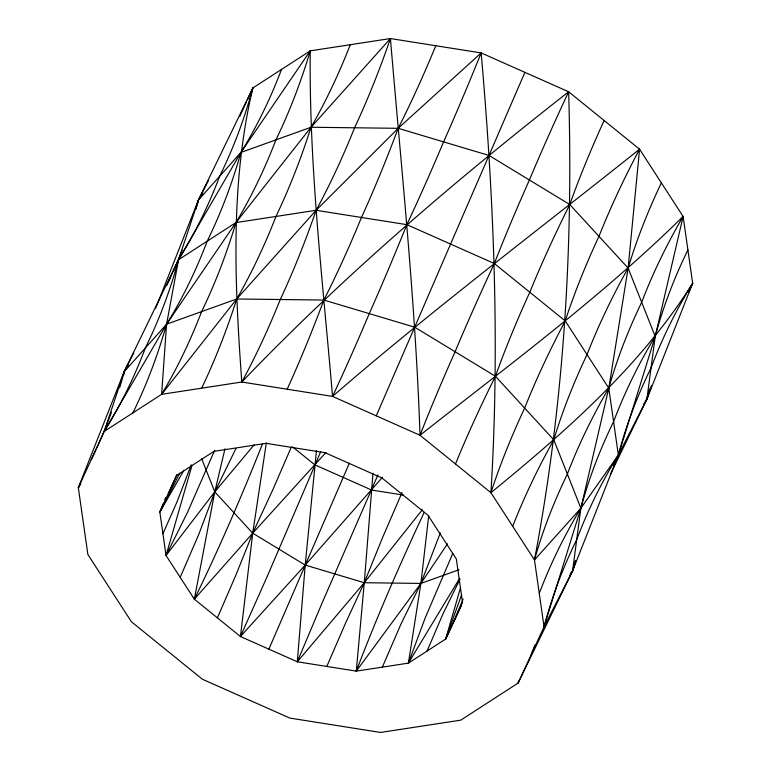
<?xml version="1.0" encoding="UTF-8"?>
<svg xmlns="http://www.w3.org/2000/svg" width="771" height="771" viewBox="0 0 771 771"><rect width="100%" height="100%" fill="white"/><g stroke="black" fill="none" stroke-linecap="round" stroke-linejoin="round"><path stroke-width="1.16" d="M79.712 485.72L78.324 487.686L104.22 431.432L161.621 394.328L236.716 298.994L316.11 210.29L398.164 128.314L481.162 52.92L568.641 91.778L639.564 149.208L683.116 216.468L692.676 283.314C640.499 366.177 566.02 431.211 490.925 492.688L420.012 435.258L332.523 396.4L241.786 382.021C234.731 284.085 229.989 184.298 252.849 87.952A801.994 598.065 41.7 0 1 219.648 176.231A801.994 598.065 41.7 0 1 178.564 259.711L124.121 371.776L78.324 487.686L87.884 554.532L131.436 621.792L202.359 679.222L289.838 718.08L380.575 732.45L460.75 720.153L518.151 683.048L544.037 626.784L534.476 559.939L490.925 492.688C499.907 346.092 493.98 199.101 481.162 52.92L390.425 38.55L310.25 50.847L252.849 87.952L198.436 200.036L155.723 308.149M518.748 680.716A801.994 598.065 41.7 0 0 518.122 683.029L572.564 570.964L618.352 455.054A801.994 601.611 7.6 0 1 651.061 367.854A801.994 601.611 7.6 0 1 692.647 283.304L646.879 399.224L618.352 455.054L580.891 508.205L534.476 559.939C563.697 405.768 573.354 248.503 568.641 91.778C453.84 181.677 342.758 276.654 241.786 382.021L161.621 394.328L166.584 324.177L178.535 259.692L198.436 200.036L208.662 180.029M461.492 605.428L445.705 639.014L408.399 663.127L356.289 671.127L297.307 661.778L305.21 565.085L316.457 450.534M372.991 473.336L364.269 582.722L356.289 671.127L420.899 583.416L447.488 543.834M166.584 285.655L178.535 259.692L240.899 152.446L310.25 50.847C308.901 166.449 322.847 281.396 332.523 396.4C431.818 310.26 536.867 231.184 639.564 149.208L628.124 268.106L608.801 388.208L580.891 508.205L544.037 626.784L572.564 570.964L575.937 560.835M428.695 515.953L420.899 583.416L408.399 663.127L459.689 578.289M422.402 509.689L364.269 582.722L297.307 661.778L240.446 636.528L252.715 533.175L266.332 442.901M123.659 375.265L124.121 371.776L133.807 352.819M198.128 202.359L198.436 200.036A801.994 611.586 24.7 0 0 202.773 193.029M687.915 249.9A801.994 568.506 -8.1 0 0 655.167 336.464A801.994 568.506 -8.1 0 0 613.6 421.631A801.994 568.506 -8.1 0 0 580.852 508.205L572.564 570.964A801.994 611.586 24.7 0 0 569.441 575.956M382.532 477.172L305.21 565.085L240.446 636.528L194.35 599.192L214.791 491.859L224.959 448.847M281.531 69.39A801.994 561.558 57.1 0 1 240.928 152.465A801.994 561.558 57.1 0 1 207.216 241.121A801.994 561.558 57.1 0 1 166.613 324.205L124.121 371.776L104.22 431.432L166.584 324.177L235.936 222.588L311.031 127.254L390.425 38.55C401.537 170.69 415.521 302.656 420.012 435.258C509.506 364.567 601.688 296.652 683.116 216.468L655.205 336.464L618.352 455.054L613.379 465.867M325.96 452.442L252.715 533.175L194.35 599.192L166.035 555.477L191.883 465.819M254.045 444.944L214.791 491.859L166.035 555.477L159.828 512.031L176.655 475.456L213.962 451.343L266.082 443.344L325.054 452.693L381.924 477.953L428.021 515.279L456.326 558.994L462.542 602.44L445.705 639.014L460.547 587.608M445.705 639.014L461.675 594.566M651.379 385.722L646.879 399.224L610.256 474.666M408.399 663.127L425.081 618.226L452.77 553.462M191.285 464.797L177.157 501.535L162.932 533.754M356.289 671.127C376.749 617.311 399.783 564.478 424.204 512.358M262.419 444.173C241.448 496.563 219.234 548.528 194.35 599.192M454.129 620.732L463.092 599.057M427.057 651.071L443.219 613.34L460.008 579.146M183.932 470.349L159.828 512.031L163.433 503.155M164.782 499.82L165.678 497.603M382.349 667.127L400.949 624.134L420.899 583.416L440.299 532.906M297.307 661.778L323.136 600.561L377.925 474.878M291.265 447.19L273.107 489.122L252.715 533.175L236.003 574.867L217.393 617.86M326.798 666.452L345.408 623.46L364.269 582.722L382.512 537.715L402.038 492.515M268.877 649.153L349.34 463.236M176.954 474.531L168.242 493.748M214.704 450.283L187.382 512.638L166.035 555.477M320.707 451.7L267.489 575.841L240.446 636.528M180.192 577.334L198.802 534.342L214.791 491.859L235.907 448.597M239.906 116.084L246.383 102.023M247.375 99.854L252.849 87.952M688.686 291.968L692.676 283.314M179.768 473.211L159.828 512.031M645.308 400.987L646.879 399.224L655.205 336.464L628.124 268.106L569.769 204.537L489.016 155.453L398.164 128.314L311.031 127.254L240.899 152.446L198.436 200.036A801.994 611.586 24.7 0 1 195.969 209.143M570.983 572.728L572.564 570.964A801.994 611.586 24.7 0 1 575.359 560.719M458.89 569.769L420.899 583.416L364.269 582.722L305.21 565.085L252.715 533.175L214.791 491.859L201.588 458.533M403.368 495.069L371.632 490.048L314.761 464.788L292.595 446.833M580.891 508.205L553.809 439.836L495.454 376.277L414.702 327.183L323.849 300.054L236.716 298.994L166.584 324.177A801.994 561.558 57.1 0 1 132.901 412.861M111.506 412.157A801.994 611.586 24.7 0 1 91.248 459.545M119.65 387.659A801.994 611.586 24.7 0 0 124.15 371.786A801.994 611.586 24.7 0 0 128.458 364.77M104.249 431.452A801.994 598.065 41.7 0 0 145.334 347.962A801.994 598.065 41.7 0 0 178.564 259.702L235.936 222.588L316.11 210.29L406.837 224.66L494.327 263.518L565.249 320.948L608.801 388.208L618.352 455.054A801.994 601.611 7.6 0 0 576.747 539.594A801.994 601.611 7.6 0 0 544.008 626.784M161.64 394.347A801.994 503.473 70.2 0 0 201.636 311.571A801.994 503.473 70.2 0 0 235.955 222.607A801.994 503.473 70.2 0 0 275.951 139.83A801.994 503.473 70.2 0 0 310.279 50.867M287.159 389.191A801.994 225.662 -81 0 0 323.849 300.073A801.994 225.662 -81 0 0 361.474 217.451A801.994 225.662 -81 0 0 398.164 128.333A801.994 225.662 -81 0 0 435.788 45.72M332.523 396.419A801.994 110.417 -73.4 0 0 369.27 313.604A801.994 110.417 -73.4 0 0 406.837 224.679A801.994 110.417 -73.4 0 0 443.595 141.864A801.994 110.417 -73.4 0 0 481.152 52.948M376.277 415.81A801.994 9.079 -66.1 0 1 414.692 327.203A801.994 9.069 -66.1 0 1 450.592 244.07A801.994 9.079 -66.1 0 1 489.007 155.472A801.994 9.069 -66.1 0 1 524.906 72.339M419.993 435.278A801.994 128.217 -58.7 0 1 455.092 351.721A801.994 128.217 -58.7 0 1 494.317 263.528A801.994 128.217 -58.7 0 1 529.407 179.98A801.994 128.217 -58.7 0 1 568.632 91.797M512.725 526.314A801.994 438.872 -32.9 0 1 553.78 439.846A801.994 438.872 -32.9 0 1 587.039 354.573A801.994 438.872 -32.9 0 1 628.105 268.106A801.994 438.872 -32.9 0 1 661.364 182.843M534.448 559.948A801.994 513.563 -21.6 0 1 567.369 474.02A801.994 513.563 -21.6 0 1 608.772 388.199A801.994 513.563 -21.6 0 1 641.684 302.29A801.994 513.563 -21.6 0 1 683.087 216.468M539.286 593.371A801.994 568.506 -8.1 0 1 580.852 508.195M649.674 388.989A801.994 611.586 24.7 0 0 646.85 399.214A801.994 611.586 24.7 0 0 643.766 404.216M639.535 149.217A801.994 347.326 -42.6 0 0 598.971 236.311A801.994 347.326 -42.6 0 0 565.22 320.958A801.994 347.326 -42.6 0 0 524.646 408.052A801.994 347.326 -42.6 0 0 490.905 492.698M604.117 120.488A801.994 242.431 -51 0 0 569.75 204.556A801.994 242.431 -51 0 0 529.802 292.219A801.994 242.431 -51 0 0 495.435 376.287A801.994 242.431 -51 0 0 455.488 463.959M390.434 38.569A801.994 332.234 -89.3 0 1 354.593 127.764A801.994 332.234 -89.3 0 1 316.11 210.31A801.994 332.234 -89.3 0 1 280.278 299.505A801.994 332.234 -89.3 0 1 241.795 382.05M350.323 44.679A801.994 426.045 81.3 0 1 311.05 127.282A801.994 426.045 81.3 0 1 276.008 216.42A801.994 426.045 81.3 0 1 236.736 299.023A801.994 426.045 81.3 0 1 201.694 388.15M170.632 277.232A801.994 611.586 24.7 0 1 168.136 282.533M182.101 250.296A801.994 611.586 24.7 0 1 173.542 270.833M531.113 654.926A801.994 611.586 24.7 0 1 534.929 645.076M80.859 483.61A801.994 601.611 7.6 0 1 78.353 487.696"/></g></svg>
